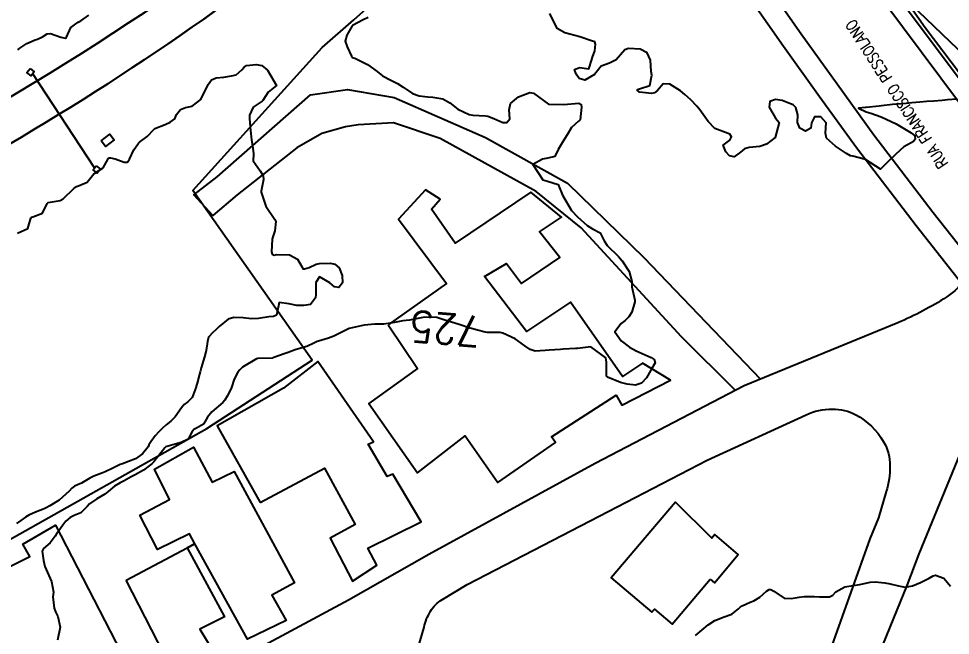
# Model space of a CAD drawing. Header units: metres. Extents: x 318500 to 325275, y 7408834 to 7428799.
# Drawn here: x 322956.5 to 323079.7, y 7418253.8 to 7418335.4 of the extents above; entities that cross this region are included whole.
import ezdxf
from ezdxf.enums import TextEntityAlignment as Align

# ---------------------------------------------------------------- set-up
doc = ezdxf.new("R2010")
doc.units = ezdxf.units.M
doc.header["$MEASUREMENT"] = 0
doc.linetypes.add('CONTINUO', pattern=[0])
for name, color, linetype in [('Armário', 45, 'Continuous'), ('Cotas', 45, 'Continuous'), ('Curvas de Nivel 1m', 11, 'Continuous'), ('Curvas de Nivel 5m', 15, 'Continuous'), ('Divisas', 45, 'Continuous'), ('Edificações', 30, 'Continuous'), ('Linha Férrea', 20, 'Continuous'), ('Pontes_Viadutos_Tubos', 190, 'Continuous'), ('Pórticos', 45, 'Continuous'), ('TEXTO', 45, 'Continuous'), ('Vias Primárias', 230, 'Continuous'), ('Vias Secundárias', 230, 'Continuous')]:
    doc.layers.add(name, color=color, linetype=linetype)
doc.styles.add('ROMANS', font='romans', dxfattribs={"height": 0.2})
doc.styles.add('Style-STANDARD', font='STANDARD.shx')

msp = doc.modelspace()

# ---------------------------------------------------------------- linework, layer by layer
at = {"layer": 'Armário'}
msp.add_lwpolyline([(322967.42, 7418319.24), (322968.6, 7418320.12), (322969.17, 7418319.35), (322967.99, 7418318.47)], close=True, dxfattribs=at)
at = {"layer": 'Curvas de Nivel 1m', "elevation": 726, "flags": 128}
msp.add_lwpolyline([(322956.36, 7418307.01), (322957.73, 7418307.63), (322958.13, 7418308.98), (322958.23, 7418309.14), (322958.39, 7418309.19), (322959.68, 7418309.68), (322960.3, 7418310.95), (322960.42, 7418311.07), (322962.02, 7418311.34), (322962.43, 7418311.54), (322963.83, 7418312.91), (322964.16, 7418313.18), (322964.45, 7418313.28), (322965.59, 7418313.74), (322966.47, 7418314.87), (322967.69, 7418315.65), (322968.35, 7418316.85), (322968.41, 7418316.95), (322968.5, 7418316.99), (322968.65, 7418317), (322969.3, 7418316.84), (322970.49, 7418316.4), (322970.92, 7418316.39), (322971.18, 7418316.81), (322971.76, 7418318.04), (322972.29, 7418318.79), (322972.39, 7418318.93), (322972.52, 7418319.06), (322973.53, 7418319.79), (322974.43, 7418320.77), (322974.5, 7418320.82), (322974.55, 7418320.85), (322975.92, 7418321.39), (322976.56, 7418321.71), (322977.16, 7418322.15), (322977.42, 7418322.73), (322977.93, 7418323.39), (322978.59, 7418323.63), (322979.49, 7418323.82), (322980.61, 7418324.69), (322981.57, 7418326.68), (322982.01, 7418327.3), (322982.64, 7418327.54), (322983.64, 7418327.65), (322984.65, 7418327.83), (322985.31, 7418327.97), (322986.03, 7418328.62), (322986.33, 7418328.95), (322986.67, 7418329.17), (322987.92, 7418329.34), (322988.67, 7418329.17), (322989.43, 7418328.57), (322990.63, 7418326.56), (322989.54, 7418325.65), (322988.81, 7418324.58), (322988.72, 7418324.46), (322988.61, 7418324.37), (322987.53, 7418323.66), (322987.06, 7418322.6), (322987.05, 7418322.13), (322987.2, 7418320.6), (322987.32, 7418319.38), (322987.46, 7418318.6), (322987.58, 7418317.52), (322987.52, 7418316.59), (322988.48, 7418315.26), (322988.88, 7418314.58), (322988.91, 7418314.13), (322988.6, 7418312.58), (322988.6, 7418312.42), (322989.19, 7418310.57), (322990.39, 7418308.82), (322990.53, 7418308.56), (322990.38, 7418307.32), (322990.13, 7418306.55), (322990.04, 7418306.23), (322989.97, 7418304.56), (322990.04, 7418304.26), (322990.33, 7418304.12), (322990.68, 7418304.2), (322992.33, 7418304.13), (322993.41, 7418303.59), (322994, 7418302.5), (322994.1, 7418302.29), (322994.31, 7418302.28), (322994.92, 7418302.49), (322995.87, 7418302.93), (322996.32, 7418303), (322997.75, 7418303.03), (322998.32, 7418302.9), (322998.9, 7418302.44), (322999.29, 7418301.42), (322999.36, 7418300.43), (322998.88, 7418299.84), (322998.28, 7418299.93), (322997.68, 7418300.46), (322996.3, 7418301.24), (322995.83, 7418300.48), (322995.82, 7418298.92), (322995.8, 7418298.48), (322995.14, 7418297.6), (322994.24, 7418297.46), (322993.29, 7418297.47), (322992.25, 7418297.65), (322990.97, 7418297.83), (322990.73, 7418296.55), (322990.61, 7418296.17), (322990.22, 7418296.01), (322989.59, 7418295.93), (322988.22, 7418295.71), (322987.33, 7418295.7), (322986.22, 7418295.8), (322984.99, 7418295.86), (322984.22, 7418295.63), (322983.04, 7418294.65), (322982.62, 7418294.24), (322982.2, 7418293.88), (322981.62, 7418293.24), (322981.49, 7418292.67), (322981.33, 7418291.51), (322981.11, 7418290.68), (322980.64, 7418289.19), (322980.51, 7418288.68), (322980.44, 7418288.37), (322980.11, 7418287.19), (322980.01, 7418286.79), (322979.98, 7418286.69), (322979.49, 7418285.29), (322978.91, 7418284.7), (322978.42, 7418284.35), (322978.06, 7418283.93), (322977.24, 7418282.72), (322976.63, 7418282.14), (322976.03, 7418281.67), (322975.54, 7418281.23), (322975.06, 7418280.75), (322974.56, 7418280.22), (322974, 7418279.44), (322973.76, 7418279.01), (322973.63, 7418278.77), (322972.91, 7418277.85), (322971.97, 7418277.17), (322971.07, 7418276.8), (322970.26, 7418276.52), (322969.96, 7418276.4), (322968.88, 7418275.91), (322967.95, 7418275.44), (322967.53, 7418275.27), (322966.48, 7418274.86), (322966.11, 7418274.7), (322965.94, 7418274.6), (322964.85, 7418273.96), (322963.92, 7418273.55), (322963.54, 7418273.29), (322963.22, 7418272.91), (322961.9, 7418271.71), (322960.63, 7418270.94), (322960.15, 7418270.68), (322959.88, 7418270.54), (322958.74, 7418270.11), (322957.87, 7418269.72), (322957.42, 7418269.44), (322956.82, 7418269), (322956.24, 7418268.62)], dxfattribs=at)
at = {"layer": 'Curvas de Nivel 5m', "elevation": 725, "flags": 128}
for points in [[(322956.42, 7418331.28), (322956.69, 7418331.47), (322957.6, 7418332.09), (322958.7, 7418332.58), (322959.01, 7418332.68), (322959.68, 7418332.97), (322960.3, 7418333.38), (322960.72, 7418333.43), (322962.12, 7418332.94), (322962.71, 7418332.81), (322962.81, 7418332.83), (322962.87, 7418332.93), (322963.43, 7418334.22), (322964.38, 7418334.91), (322964.74, 7418335.11), (322965.8, 7418335.84)], [(323002.76, 7418335.55), (323001.98, 7418335.17), (323000.74, 7418334.54), (323000.67, 7418334.49), (323000.62, 7418334.42), (322999.94, 7418333.22), (322999.72, 7418332.43), (322999.95, 7418331.68), (323000.55, 7418330.42), (323000.69, 7418330.26), (323000.96, 7418330.15), (323002.67, 7418329.33), (323003.94, 7418328.38), (323004.65, 7418327.81), (323005.75, 7418327.24), (323006.64, 7418326.83), (323007.36, 7418326.33), (323008.62, 7418325.49), (323009.5, 7418325.19), (323010.62, 7418325.03), (323011.31, 7418324.98), (323012.62, 7418324.77), (323013.54, 7418324.25), (323014.6, 7418323.41), (323016.11, 7418322.69), (323016.59, 7418322.6), (323018.24, 7418322.53), (323018.59, 7418322.51), (323019.38, 7418322.17), (323020.57, 7418321.65), (323021.09, 7418321.64), (323021.48, 7418322.15), (323021.4, 7418323.34), (323021.57, 7418324.15), (323022.62, 7418325.06), (323024.11, 7418325.6), (323024.62, 7418325.51), (323026.61, 7418324.08), (323028.61, 7418324.05), (323030.61, 7418324.19), (323030.89, 7418324.02), (323030.96, 7418323.66), (323030.78, 7418322.02), (323030.68, 7418321.91), (323030.58, 7418321.81), (323029.62, 7418320.97), (323029.05, 7418320.04), (323028.54, 7418319.19), (323027.88, 7418318.06), (323027.43, 7418317.15), (323026.51, 7418316.95), (323025.78, 7418316.82), (323024.5, 7418316.1), (323025.85, 7418314.09), (323026.47, 7418313.91), (323027.85, 7418313.44), (323028.45, 7418312.05), (323029.62, 7418310.03), (323030.41, 7418309.19), (323031.71, 7418308.01), (323032.39, 7418307.61), (323033.43, 7418307.04), (323033.95, 7418305.98), (323034.36, 7418305.38), (323035.83, 7418303.95), (323036.33, 7418303.37), (323037.24, 7418301.93), (323037.59, 7418300.63), (323037.63, 7418299.93), (323038.02, 7418298.17), (323038.03, 7418297.92), (323037.6, 7418296.57), (323037.2, 7418295.93), (323036.71, 7418295.45), (323036.22, 7418295.07), (323035.37, 7418293.95), (323036.19, 7418292.76), (323037.32, 7418291.93), (323038.17, 7418291.45), (323038.98, 7418291.09), (323040.16, 7418290.59), (323040.58, 7418290.31), (323040.68, 7418289.88), (323040.14, 7418288.88), (323039.55, 7418287.9), (323038.87, 7418287.16), (323038.11, 7418286.92), (323037, 7418287.05), (323036.12, 7418287.26), (323034.4, 7418287.97), (323034.28, 7418288.11), (323034.24, 7418289.97), (323034.16, 7418290.53), (323032.18, 7418292), (323030.41, 7418291.78), (323030.18, 7418291.77), (323028.54, 7418291.68), (323028.17, 7418291.65), (323026.7, 7418291.54), (323026.17, 7418291.5), (323024.84, 7418291.42), (323024.17, 7418291.62), (323023.48, 7418292.11), (323022.19, 7418293.05), (323020.56, 7418293.8), (323020.21, 7418293.86), (323018.5, 7418293.88), (323018.21, 7418293.92), (323017.22, 7418294.19), (323016.42, 7418294.42), (323016.21, 7418294.47), (323014.89, 7418294.91), (323014.22, 7418295.13), (323013.01, 7418295.46), (323012.22, 7418295.75), (323011.81, 7418295.85), (323010.23, 7418295.9), (323009.76, 7418295.83), (323008.22, 7418295.53), (323007.34, 7418295.44), (323006.22, 7418295.22), (323004.83, 7418294.98), (323004.22, 7418294.96), (323003.63, 7418294.96), (323002.21, 7418294.84), (323000.21, 7418294.42), (322998.89, 7418293.75), (322998.19, 7418293.39), (322997.52, 7418293.13), (322996.18, 7418292.74), (322995.98, 7418292.68), (322995.55, 7418292.48), (322994.64, 7418292.02), (322994.17, 7418291.88), (322993.08, 7418291.6), (322992.16, 7418291.25), (322991.65, 7418291.04), (322990.29, 7418290.55), (322990.19, 7418290.51), (322990.15, 7418290.5), (322990.09, 7418290.49), (322988.15, 7418290.45), (322987.97, 7418290.41), (322986.14, 7418289.28), (322985.79, 7418288.96), (322985.52, 7418288.62), (322985.03, 7418287.71), (322984.66, 7418286.62), (322984.5, 7418286.22), (322984.08, 7418285.48), (322983.77, 7418284.94), (322983.52, 7418284.64), (322982.06, 7418283.39), (322981.5, 7418282.67), (322980.95, 7418281.76), (322980.03, 7418281.24), (322979.68, 7418281.04), (322979.42, 7418280.7), (322978.93, 7418279.78), (322978, 7418279.32), (322977.54, 7418279.18), (322975.99, 7418278.77), (322975.86, 7418278.61), (322974.41, 7418276.76), (322974.19, 7418276.54), (322973.96, 7418276.37), (322973.04, 7418275.69), (322971.94, 7418275.05), (322971.76, 7418274.97), (322971.42, 7418274.8), (322970.48, 7418274.26), (322969.93, 7418274.01), (322969.2, 7418273.56), (322968.37, 7418272.84), (322967.91, 7418272.51), (322966.87, 7418271.89), (322965.89, 7418271.2), (322965.57, 7418270.87), (322964.75, 7418270.01), (322963.87, 7418269.66), (322963.35, 7418269.42), (322962.76, 7418268.92), (322962.38, 7418268.4), (322961.84, 7418267.64), (322961.53, 7418267.24), (322961.34, 7418266.93), (322960.71, 7418266.05), (322959.81, 7418265.32), (322959.64, 7418264.95), (322959.79, 7418263.71), (322960, 7418262.95), (322960.17, 7418262.55), (322960.88, 7418260.94), (322961.12, 7418259.55), (322961.04, 7418258.94), (322961.21, 7418257.43), (322961.4, 7418256.93), (322961.69, 7418256.33), (322962, 7418254.92), (322961.65, 7418253.2)], [(323080.63, 7418324.74), (323079.36, 7418324.65), (323078.63, 7418324.58), (323077.54, 7418324.49), (323076.62, 7418324.41), (323075.71, 7418324.33), (323074.62, 7418324.24), (323073.89, 7418324.17), (323072.62, 7418324.06), (323072.07, 7418324.01), (323070.62, 7418323.84), (323070.3, 7418323.8), (323068.61, 7418323.65), (323068.49, 7418323.64), (323067.57, 7418323.53), (323068.6, 7418323.07), (323069.22, 7418322.89), (323070.59, 7418322.39), (323072.58, 7418321.46), (323074.57, 7418320.28), (323075.03, 7418319.9), (323075.09, 7418319.43), (323074.85, 7418319.14), (323074.55, 7418318.97), (323073.57, 7418318.42), (323072.53, 7418317.46), (323071.52, 7418316.48), (323070.5, 7418315.49), (323068.52, 7418316.75), (323066.84, 7418317.22), (323066.53, 7418317.24), (323065.99, 7418317.55), (323064.54, 7418318.5), (323063.36, 7418319.59), (323063.23, 7418320.26), (323063.29, 7418321.59), (323062.59, 7418322.42), (323061.78, 7418322.42), (323061.37, 7418321.61), (323061.27, 7418320.91), (323060.57, 7418320.51), (323059.84, 7418320.9), (323059.51, 7418321.64), (323059.56, 7418322.68), (323059.3, 7418323.64), (323058.95, 7418323.98), (323058.61, 7418324.13), (323057.5, 7418324.55), (323056.62, 7418324.7), (323055.88, 7418324.42), (323055.76, 7418323.69), (323056.59, 7418322.24), (323057.08, 7418321.67), (323056.55, 7418319.68), (323055.44, 7418318.79), (323054.54, 7418318.46), (323053.14, 7418318.33), (323052.53, 7418318.15), (323051.97, 7418317.74), (323051.14, 7418317.13), (323050.52, 7418317.26), (323050.02, 7418317.77), (323049.67, 7418318.64), (323050.55, 7418319.33), (323050.8, 7418319.76), (323050.56, 7418320.1), (323049.99, 7418320.33), (323048.57, 7418320.86), (323047.71, 7418321.79), (323046.6, 7418323.31), (323046.21, 7418323.82), (323045.43, 7418324.64), (323044.63, 7418325.35), (323044.06, 7418325.85), (323042.64, 7418326.72), (323041.77, 7418326.75), (323041, 7418325.88), (323040.63, 7418325.56), (323040.21, 7418325.48), (323038.63, 7418325.67), (323038.32, 7418325.92), (323038.48, 7418326.07), (323038.63, 7418326.09), (323039.99, 7418326.55), (323040.24, 7418327.9), (323040.17, 7418328.4), (323040.07, 7418329.9), (323039.66, 7418330.87), (323038.7, 7418331.33), (323037.19, 7418331.45), (323036.7, 7418331.24), (323035.52, 7418329.96), (323034.99, 7418329.66), (323034.68, 7418329.5), (323033.55, 7418329.11), (323032.66, 7418328), (323031.4, 7418327.26), (323030.65, 7418327.46), (323030.26, 7418328.03), (323030.04, 7418328.66), (323030.67, 7418328.93), (323031.94, 7418328.73), (323032.33, 7418330), (323032.4, 7418330.3), (323032.7, 7418331.11), (323032.81, 7418332), (323032.71, 7418332.31), (323032.26, 7418332.46), (323030.72, 7418332.97), (323029.43, 7418333.34), (323028.73, 7418333.5), (323027.74, 7418334.07), (323026.77, 7418336.08)], [(323046.01, 7418253.81), (323047.69, 7418255.22), (323048.59, 7418255.77), (323049.36, 7418256.1), (323049.71, 7418256.21), (323050.83, 7418256.62), (323051.72, 7418257.34), (323051.92, 7418257.54), (323052.2, 7418257.72), (323053.24, 7418258.21), (323053.74, 7418258.41), (323054.56, 7418258.87), (323055.41, 7418259.68), (323055.76, 7418259.9), (323056, 7418259.91), (323056.41, 7418259.66), (323057.75, 7418258.76), (323058.69, 7418258.69), (323059.75, 7418258.87), (323060.41, 7418258.95), (323061.75, 7418258.95), (323062.43, 7418258.91), (323063.75, 7418258.92), (323064.19, 7418259.13), (323064.61, 7418259.56), (323065.77, 7418260.25), (323066.86, 7418260.44), (323067.77, 7418260.56), (323069.13, 7418260.85), (323069.77, 7418260.89), (323071.07, 7418260.77), (323071.77, 7418260.64), (323072.86, 7418260.36), (323073.77, 7418260.21), (323074.71, 7418260.36), (323075.77, 7418260.83), (323076.91, 7418261.39), (323077.46, 7418261.71), (323077.79, 7418261.79), (323078.85, 7418261.37), (323079.77, 7418260.31)]]:
    msp.add_lwpolyline(points, dxfattribs=at)
at = {"layer": 'Divisas'}
msp.add_lwpolyline([(322811.53, 7418196.96), (322811.53, 7418194.19), (322812.85, 7418192.59), (322832.47, 7418202.96), (322866.15, 7418219.61), (322908.44, 7418241.55), (322953.51, 7418265.49), (322981.41, 7418281.16), (322995.36, 7418290.22), (322979.54, 7418312.64), (322996.67, 7418331.56), (323000.87, 7418335.25), (323018.92, 7418351.35), (323068.85, 7418398.24), (323090.18, 7418423.49), (323111.23, 7418450.78), (323141.32, 7418496.98), (323143.69, 7418496.89)], dxfattribs=at)
at = {"layer": 'Edificações'}
for points in [[(323085.5, 7418322.18), (323076.42, 7418334.16), (323065.7, 7418349.42), (323051.2, 7418371.46), (323054.98, 7418375.67), (323062.38, 7418370.93), (323069.77, 7418390.91), (323089.62, 7418410.92), (323090.65, 7418413.42), (323086.21, 7418417.66), (323090.06, 7418422.13), (323119.63, 7418411.26), (323119.37, 7418410.44), (323122.7, 7418409.11), (323090.83, 7418326.39)], [(323005.4, 7418294.89), (323009.25, 7418289.12), (323002.85, 7418284.51), (323009.26, 7418275.32), (323015.56, 7418280.2), (323019.9, 7418274.02), (323027.5, 7418279.33), (323027.01, 7418280.09), (323035.55, 7418285.58), (323036.31, 7418284.28), (323042.71, 7418287.59), (323039.02, 7418289.81), (323036.36, 7418288.08), (323029.51, 7418297.91), (323023.7, 7418294.01), (323018.11, 7418301.28), (323021.04, 7418303.02), (323023, 7418300.36), (323028.1, 7418303.78), (323025.38, 7418307.19), (323028.31, 7418309.12), (323024.25, 7418312.45), (323014.27, 7418305.68), (323011.11, 7418310.18), (323012.25, 7418311.49), (323010.34, 7418312.74), (323006.75, 7418308.88), (323013.12, 7418300.38)], [(322988.48, 7418271.4), (322996.99, 7418275.92), (323001.04, 7418268.48), (322997.7, 7418266.7), (323000.66, 7418261), (323003.89, 7418263.09), (323002.71, 7418265.35), (323009.76, 7418268.85), (323005.99, 7418275.16), (323005.24, 7418274.84), (323002.76, 7418279.09), (323003.46, 7418279.41), (322996.08, 7418290.04), (322991.54, 7418286.52), (322982.76, 7418281.52)], [(322970.72, 7418261.14), (322978.82, 7418265.41), (322979.81, 7418265.92), (322979.11, 7418267.23), (322974.9, 7418265.17), (322972.53, 7418269.7), (322976.49, 7418271.8), (322974.48, 7418275.8), (322979.65, 7418278.7), (322982.1, 7418274.08), (322985.01, 7418275.51), (322992.99, 7418260.75), (322990, 7418259.16), (322991.91, 7418255.81), (322986.79, 7418253.3), (322979.81, 7418265.92), (322978.82, 7418265.41), (322983.75, 7418256.27), (322980.49, 7418254.64), (322982.64, 7418251.09), (322977.46, 7418248.06)]]:
    msp.add_lwpolyline(points, close=True, dxfattribs=at)
for points in [[(323047.98, 7418261.25), (323048.53, 7418260.79), (323051.69, 7418264.53), (323048.59, 7418267.15), (323048.21, 7418266.7), (323043.38, 7418271.45), (323034.89, 7418261.42), (323040.25, 7418256.88), (323040.62, 7418257.3), (323042.93, 7418255.29), (323047.98, 7418261.25)], [(322931.3, 7418252.63), (322943.65, 7418258.74), (322944.89, 7418256.64), (322949.85, 7418258.6), (322949.13, 7418259.83), (322956.85, 7418263.69), (322958.02, 7418264.27), (322957.06, 7418265.89), (322961.38, 7418268.38), (322973, 7418245.91)]]:
    msp.add_lwpolyline(points, dxfattribs=at)
at = {"layer": 'Linha Férrea'}
for points in [[(323316.21, 7418903.38), (323295.96, 7418857.36), (323255.66, 7418767.11), (323232.01, 7418717.9), (323140.48, 7418539.7, -0.015254), (323123.01, 7418508.23, -0.061006), (323056.4, 7418409.18, -0.093744), (322932.68, 7418312.34), (322756.56, 7418221.68), (322577.42, 7418127.21, 0.021826), (322500.35, 7418082.33, 0.036627), (322429.66, 7418027.86, 0.080354), (322310.74, 7417877.68), (322269.07, 7417801.22), (322233.98, 7417737.99, -0.002223), (322154.87, 7417593.01)], [(322154.87, 7417593.01, 0.002223), (322233.98, 7417737.99), (322269.07, 7417801.22), (322310.74, 7417877.68, -0.080354), (322429.66, 7418027.86, -0.036627), (322500.35, 7418082.33, -0.021826), (322577.42, 7418127.21), (322756.56, 7418221.68), (322932.68, 7418312.34, 0.093744), (323056.4, 7418409.18, 0.061006), (323123.01, 7418508.23, 0.015254), (323140.48, 7418539.7), (323232.01, 7418717.9), (323255.66, 7418767.11), (323295.96, 7418857.36), (323316.21, 7418903.38)], [(323318.17, 7418898.23), (323303.7, 7418864.83, 0.016709), (323274.18, 7418784.72, -0.035367), (323251.3, 7418730.96), (323150.8, 7418532.23, -0.11004), (322987.22, 7418339.83, -0.043194), (322935.02, 7418307.81), (322758.73, 7418217.45), (322579.69, 7418123.41, 0.015591), (322512.53, 7418085.27, 0.028884), (322446.68, 7418037.34, 0.09114), (322311.04, 7417869.94), (322250.35, 7417758.08, 0.01377), (322231.11, 7417719.38, -0.006143), (322196.38, 7417647.06, -0.005702), (322169.67, 7417596.02)], [(322169.67, 7417596.02, 0.005702), (322196.38, 7417647.06, 0.006143), (322231.11, 7417719.38, -0.01377), (322250.35, 7417758.08), (322311.04, 7417869.94, -0.09114), (322446.68, 7418037.34, -0.028884), (322512.53, 7418085.27, -0.015591), (322579.69, 7418123.41), (322758.73, 7418217.45), (322935.02, 7418307.81, 0.043194), (322987.22, 7418339.83, 0.11004), (323150.8, 7418532.23), (323251.3, 7418730.96, 0.035367), (323274.18, 7418784.72, -0.016709), (323303.7, 7418864.83), (323318.17, 7418898.23)]]:
    msp.add_lwpolyline(points, format="xyb", dxfattribs=at)
at = {"layer": 'Pontes_Viadutos_Tubos'}
for points in [[(323147.59, 7418258.79), (323140.77, 7418258.48), (323135.72, 7418263.47), (323122.98, 7418276.62), (323114.26, 7418286.57), (323105.4, 7418296.88), (323093.12, 7418311.5), (323082.52, 7418325.25), (323072.56, 7418338.59), (323065.11, 7418349.48), (323058.45, 7418359.18), (323050.82, 7418371.15), (323045.01, 7418380.73), (323034.36, 7418398.21), (323027.38, 7418411.72), (323022.51, 7418421.83), (323016.9, 7418432.43), (323011.01, 7418445.15), (323004.46, 7418460.19), (322996.49, 7418480.48), (322990.19, 7418497.64), (322992.36, 7418504.29)], [(323126.94, 7418241.49), (323127.51, 7418248.81), (323123.52, 7418252.76), (323117.5, 7418259), (323105.59, 7418271.76), (323097.75, 7418280.64), (323086.29, 7418294.17), (323081.73, 7418299.71), (323075.19, 7418308), (323067.32, 7418318.32), (323062.43, 7418325.06), (323057.65, 7418331.7), (323049.06, 7418344), (323040.46, 7418357.11), (323031.7, 7418371.19), (323025.34, 7418381.86), (323019.44, 7418392.24), (323013.59, 7418403.57), (323010.38, 7418409.12), (323008.62, 7418412.4), (322999.13, 7418432.1), (322993.16, 7418445.67)]]:
    msp.add_lwpolyline(points, dxfattribs=at)
at = {"layer": 'Pórticos'}
for points in [[(322958.03, 7418328.8), (322958.59, 7418328.36), (322958.19, 7418327.84), (322957.62, 7418328.28)], [(322966.76, 7418315.93), (322967.33, 7418315.49), (322966.92, 7418314.97), (322966.36, 7418315.41)]]:
    msp.add_lwpolyline(points, close=True, dxfattribs=at)
msp.add_lwpolyline([(322966.56, 7418315.67), (322958.39, 7418328.1)], dxfattribs=at)
at = {"layer": 'TEXTO', "linetype": 'CONTINUO'}
msp.add_line((323065.98, 7418345.57), (323262.83, 7418155.39), dxfattribs=at)
at = {"layer": 'Vias Primárias'}
for points in [[(323715.64, 7420145.55, 0), (323709.04, 7420132.94)], [(323831.09, 7420001.79, 0), (323833.84, 7420008.44, 0.220888)], [(322871.76, 7418055.65, 0.000002), (322880.94, 7418048.89, -0.018146)], [(323140.7, 7418453.23), (323132.26, 7418431.99), (323125.8, 7418414.03), (323119.54, 7418397.6), (323109.38, 7418371), (323102.54, 7418353.22), (323094.93, 7418333.28), (323088.92, 7418318.3, 0.019808), (323082.47, 7418302.61, -0.161919), (323079.27, 7418298.59, -0.047062), (323072.77, 7418295.17), (323052.46, 7418286.81), (323032.78, 7418276.55), (323010.77, 7418264.51), (323000.13, 7418258.46), (322973.72, 7418244.28)], [(323018.19, 7418100.03), (323017.26, 7418105.43, -0.089949), (323017.3, 7418110.91, -0.052473), (323018.94, 7418116.33), (323027.36, 7418137.56), (323034.49, 7418156.43), (323042.2, 7418176.49), (323046.76, 7418188.64), (323054.04, 7418206.73), (323059.46, 7418221.77), (323064.71, 7418235.45), (323069.04, 7418248.2), (323074.04, 7418260.42), (323075.61, 7418264.59), (323081.4, 7418278.68), (323086.72, 7418291.54, 0.003684), (323089.44, 7418298.26, -0.344313), (323095.65, 7418301.89, -0.010167), (323107.4, 7418300.08), (323162.7, 7418291.31)], [(323006.8, 7418243.45), (323010.13, 7418254.89, -0.082633), (323010.98, 7418257.02, -0.120705), (323012.49, 7418258.53), (323015.82, 7418260.54), (323032.09, 7418268.99), (323047.57, 7418277), (323060.65, 7418282.99, -0.111495), (323064.13, 7418283.76, -0.121092), (323067.23, 7418282.99, -0.142478), (323070.9, 7418279.43, -0.130543), (323071.75, 7418276.23, -0.073406), (323071.25, 7418272.83), (323070.21, 7418269.37), (323069.09, 7418266.58), (323064.07, 7418252.49)]]:
    msp.add_lwpolyline(points, format="xyb", dxfattribs=at)
for points in [[(322995.8, 7418446.83), (323001.75, 7418433.31), (323011.19, 7418413.71), (323012.9, 7418410.52), (323016.12, 7418404.95), (323021.98, 7418393.61), (323027.83, 7418383.31), (323034.16, 7418372.69), (323042.89, 7418358.67), (323051.45, 7418345.62), (323060.01, 7418333.37), (323064.77, 7418326.75), (323069.63, 7418320.04), (323077.47, 7418309.77), (323083.97, 7418301.52), (323088.5, 7418296.02), (323099.94, 7418282.52), (323107.72, 7418273.7), (323119.59, 7418260.99), (323125.58, 7418254.79), (323134.71, 7418245.74), (323148.23, 7418233.1)], [(323145.18, 7418251.47), (323134.37, 7418262.15), (323121.57, 7418275.37), (323112.79, 7418285.38), (323103.92, 7418295.71), (323091.59, 7418310.38), (323080.94, 7418324.2), (323070.93, 7418337.6), (323063.45, 7418348.54), (323056.77, 7418358.27), (323049.1, 7418370.31), (323043.27, 7418379.91), (323032.58, 7418397.47), (323025.53, 7418411.1), (323020.67, 7418421.2), (323015.05, 7418431.82), (323009.12, 7418444.63)]]:
    msp.add_lwpolyline(points, dxfattribs=at)
at = {"layer": 'Vias Secundárias'}
msp.add_lwpolyline([(323051.3, 7418286.2), (323044.19, 7418293.32), (323030.93, 7418307.7), (323024.97, 7418312.54), (323012.26, 7418319.55), (323006.1, 7418321.6), (323001.4, 7418321.34), (322999.75, 7418321.07), (322996.6, 7418320.19), (322993.3, 7418318.31), (322985.43, 7418312.1), (322982.21, 7418309.35), (322979.69, 7418312.1), (322982.76, 7418314.46), (322995.11, 7418325.3), (323000, 7418326.02), (323006.17, 7418324.97), (323018.28, 7418319.68), (323029.09, 7418313.64), (323039.22, 7418303.79), (323054.61, 7418287.7)], dxfattribs=at)

# ---------------------------------------------------------------- texts
at = {"layer": 'Cotas', "style": 'Style-STANDARD'}
msp.add_text('725', height=4, rotation=175.1894, dxfattribs=at).set_placement((323012.94, 7418294.37, 725), align=Align.MIDDLE_CENTER)
at = {"layer": 'TEXTO', "style": 'ROMANS', "width": 0.8}
msp.add_text('RUA FRANCISCO PESSOLANO', height=1.5, rotation=123, dxfattribs=at).set_placement((323079.49, 7418316.23))

doc.saveas('drawing.dxf')
